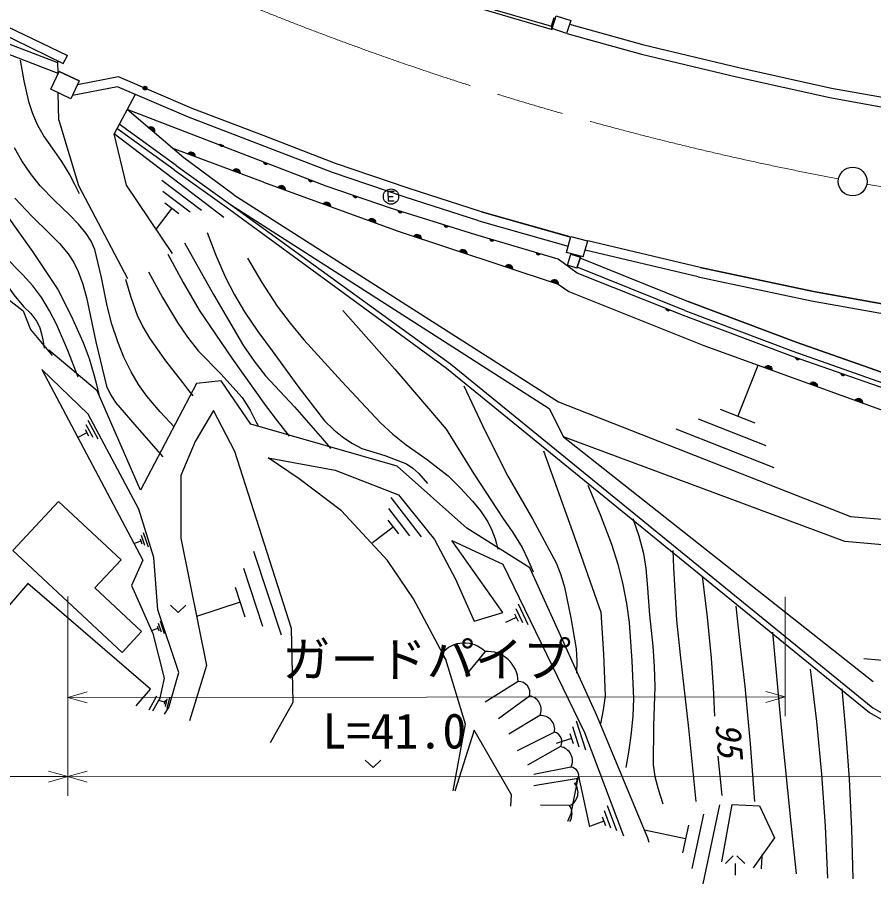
# Model space of a CAD drawing. Units: millimetres, scale not verified. Extents: x 40000 to 680000, y 20000 to 380000.
# Drawn here: x 123611 to 168098, y 227022 to 272030 of the extents above; entities that cross this region are included whole.
import ezdxf
from ezdxf.enums import TextEntityAlignment as Align

# ---------------------------------------------------------------- set-up
doc = ezdxf.new("R2010")
doc.units = ezdxf.units.MM
doc.header["$LTSCALE"] = 1000
doc.linetypes.add('CHAIN', pattern=[18.5, 12, -1.5, 3.5, -1.5])
for name, color, linetype, lineweight in [('M-BGD', 7, 'Continuous', 25), ('M-BGD-HTXT', 7, 'Continuous', 13), ('M-BMK', 2, 'CHAIN', 13), ('M-OTRS', 6, 'Continuous', 25)]:
    doc.layers.add(name, color=color, linetype=linetype, lineweight=lineweight)
doc.styles.add('ＭＳ ゴシック', font='')
doc.styles.get('ＭＳ ゴシック').set_extended_font_data('MS Gothic')

msp = doc.modelspace()

# ---------------------------------------------------------------- linework, layer by layer
at = {"layer": 'M-BGD'}
for p, q in [((113509, 274359), (125695, 269677)), ((113232, 273929), (125709, 269137)), ((146489, 272835), (151392, 271397)), ((146502, 272999), (151365, 271570)), ((151365, 271570), (151504, 272029)), ((151389, 271446), (151609, 272110)), ((151609, 272110), (152363, 271860)), ((152363, 271860), (152143, 271197)), ((152363, 271860), (152143, 271197)), ((122602, 271786), (126211, 270039)), ((151392, 271397), (151365, 271570)), ((152143, 271197), (151389, 271446)), ((152300, 271677), (156157, 270606)), ((152300, 271677), (156157, 270606)), ((122449, 271358), (125994, 269639)), ((152166, 271195), (156031, 270122)), ((156157, 270606), (161089, 269418)), ((156157, 270606), (161089, 269418)), ((156031, 270122), (160976, 268931)), ((125692, 269786), (125711, 269057)), ((125994, 269639), (126211, 270039)), ((125347, 268297), (125789, 269221)), ((126831, 268723), (125789, 269221)), ((125789, 269221), (126831, 268723)), ((161089, 269418), (165911, 268355)), ((161089, 269418), (165911, 268355)), ((126831, 268723), (126389, 267799)), ((128870, 268932), (126737, 268526)), ((132690, 267299), (128870, 268932)), ((132690, 267299), (128870, 268932)), ((160976, 268931), (165813, 267865)), ((126389, 267799), (125347, 268297)), ((128814, 268412), (126469, 267966)), ((132502, 266836), (128814, 268412)), ((165911, 268355), (169830, 267647)), ((165911, 268355), (169830, 267647)), ((125770, 266696), (125734, 268112)), ((129737, 268026), (128641, 265973)), ((165813, 267865), (169746, 267154)), ((135800, 264746), (129314, 267235)), ((132255, 264723), (129314, 267235)), ((136429, 265867), (132690, 267299)), ((136429, 265867), (132690, 267299)), ((125770, 266696), (126792, 263285)), ((131868, 264327), (128908, 266473)), ((136251, 265401), (132502, 266836)), ((131757, 264109), (128787, 266248)), ((130433, 266312), (130722, 266065)), ((130731, 266090), (130457, 266324)), ((130485, 266334), (130735, 266120)), ((130738, 266151), (130516, 266340)), ((130551, 266343), (130735, 266186)), ((130715, 266235), (130602, 266332)), ((134340, 261637), (128641, 265973)), ((129277, 263319), (128641, 265973)), ((140147, 264443), (136429, 265867)), ((140147, 264443), (136429, 265867)), ((136398, 263463), (131650, 265240)), ((134313, 265355), (134138, 265429)), ((134138, 265415), (134304, 265346)), ((134292, 265337), (134141, 265401)), ((134144, 265386), (134278, 265329)), ((134262, 265323), (134151, 265369)), ((134168, 265349), (134236, 265320)), ((139977, 263972), (136251, 265401)), ((134851, 262810), (132255, 264723)), ((132482, 264955), (132838, 264822)), ((132837, 264849), (132500, 264975)), ((132523, 264993), (132831, 264878)), ((132823, 264908), (132550, 265010)), ((132581, 265025), (132808, 264940)), ((132773, 264980), (132633, 265032)), ((139655, 263266), (135800, 264746)), ((131868, 264327), (134685, 262299)), ((136601, 264426), (136423, 264494)), ((136423, 264480), (136591, 264416)), ((136580, 264407), (136426, 264466)), ((136430, 264451), (136566, 264399)), ((136550, 264391), (136437, 264435)), ((136455, 264415), (136524, 264388)), ((143913, 263160), (140147, 264443)), ((143913, 263160), (140147, 264443)), ((131757, 264109), (134607, 262085)), ((134823, 264079), (135179, 263946)), ((135179, 263973), (134841, 264099)), ((134864, 264117), (135172, 264002)), ((135164, 264032), (134892, 264134)), ((134923, 264149), (135150, 264064)), ((135114, 264104), (134975, 264156)), ((143756, 262686), (139977, 263972)), ((131676, 259755), (129277, 263319)), ((131121, 263570), (133180, 262004)), ((136398, 263463), (143335, 260933)), ((138934, 263529), (138757, 263598)), ((138757, 263584), (138925, 263520)), ((138914, 263511), (138760, 263570)), ((138764, 263555), (138900, 263503)), ((138884, 263495), (138771, 263539)), ((138789, 263518), (138858, 263492)), ((126792, 263285), (129342, 258466)), ((132596, 261901), (131173, 262983)), ((137167, 263210), (137524, 263079)), ((137523, 263106), (137185, 263230)), ((137207, 263248), (137517, 263135)), ((137508, 263165), (137235, 263265)), ((137266, 263280), (137493, 263197)), ((137458, 263237), (137318, 263288)), ((143056, 262093), (139655, 263266)), ((147729, 261934), (143913, 263160)), ((147729, 261934), (143913, 263160)), ((134851, 262810), (151732, 252063)), ((139857, 262308), (139584, 262408)), ((139615, 262423), (139842, 262340)), ((139806, 262380), (139666, 262431)), ((141258, 262700), (141079, 262762)), ((141079, 262748), (141249, 262690)), ((141238, 262680), (141083, 262734)), ((141087, 262719), (141225, 262672)), ((141209, 262664), (141095, 262703)), ((141113, 262684), (141183, 262659)), ((142867, 262720), (143131, 262720)), ((147584, 261456), (143756, 262686)), ((131639, 262114), (130820, 261038)), ((131277, 262390), (132001, 261839)), ((134607, 262085), (145907, 253811)), ((134685, 262299), (146113, 254030)), ((134685, 262299), (151245, 251706)), ((139516, 262353), (139873, 262223)), ((139872, 262250), (139534, 262373)), ((139556, 262391), (139865, 262279)), ((147437, 260733), (143056, 262093)), ((143598, 261912), (143416, 261968)), ((143417, 261955), (143589, 261901)), ((142220, 261393), (141882, 261517)), ((141905, 261535), (142214, 261422)), ((142206, 261452), (141932, 261552)), ((141963, 261567), (142191, 261484)), ((142155, 261523), (142015, 261575)), ((143578, 261891), (143421, 261940)), ((143426, 261926), (143565, 261883)), ((143550, 261874), (143434, 261910)), ((143453, 261891), (143524, 261869)), ((147729, 261934), (152359, 260617)), ((152329, 260626), (147729, 261934)), ((141864, 261497), (142221, 261366)), ((145984, 261171), (145803, 261227)), ((145804, 261214), (145976, 261161)), ((145965, 261151), (145808, 261200)), ((145813, 261185), (145952, 261142)), ((145937, 261134), (145821, 261169)), ((145840, 261151), (145911, 261128)), ((147584, 261456), (152232, 260134)), ((143335, 260933), (151708, 258173)), ((144222, 260667), (144583, 260548)), ((144581, 260575), (144239, 260688)), ((144261, 260707), (144574, 260604)), ((144564, 260634), (144288, 260725)), ((144318, 260741), (144548, 260665)), ((144512, 260704), (144370, 260750)), ((151709, 259472), (147437, 260733)), ((152148, 259814), (152366, 260645)), ((152366, 260645), (153230, 260418)), ((148361, 260448), (148179, 260501)), ((148180, 260488), (148353, 260437)), ((148342, 260427), (148184, 260474)), ((148189, 260459), (148329, 260418)), ((148314, 260409), (148198, 260444)), ((148217, 260425), (148288, 260404)), ((153012, 259588), (153241, 260418)), ((159088, 259039), (153240, 260415)), ((146596, 259885), (146957, 259766)), ((146955, 259793), (146613, 259905)), ((146635, 259924), (146948, 259821)), ((146938, 259851), (146662, 259942)), ((146693, 259958), (146923, 259882)), ((146886, 259921), (146744, 259967)), ((150758, 259740), (150575, 259794)), ((150577, 259780), (150749, 259729)), ((150739, 259719), (150581, 259766)), ((150586, 259751), (150725, 259710)), ((150710, 259702), (150594, 259736)), ((150613, 259717), (150685, 259696)), ((153012, 259588), (152148, 259814)), ((152184, 259158), (152370, 259727)), ((152370, 259727), (152865, 259565)), ((152429, 259707), (152431, 259740)), ((158978, 258551), (153108, 259936)), ((152686, 258739), (151709, 259472)), ((152679, 258996), (152865, 259565)), ((152865, 259565), (152679, 258996)), ((152829, 259532), (158469, 257269)), ((152842, 259572), (152853, 259629)), ((148970, 259102), (149331, 258983)), ((149329, 259010), (148987, 259122)), ((149010, 259141), (149322, 259038)), ((149313, 259068), (149036, 259159)), ((149067, 259175), (149297, 259099)), ((149260, 259138), (149118, 259184)), ((152679, 258996), (152184, 259158)), ((158287, 256803), (152696, 259047)), ((164972, 257795), (159088, 259039)), ((159088, 259039), (164972, 257795)), ((151384, 258359), (151696, 258256)), ((151687, 258285), (151411, 258376)), ((151441, 258392), (151671, 258317)), ((151634, 258355), (151493, 258402)), ((158215, 256548), (152686, 258739)), ((158978, 258551), (164875, 257304)), ((122202, 258116), (123921, 256775)), ((151344, 258319), (151705, 258200)), ((151704, 258227), (151362, 258340)), ((151708, 258173), (152262, 257781)), ((152262, 257781), (159281, 254975)), ((168925, 257081), (164972, 257795)), ((164972, 257795), (168925, 257081)), ((164076, 255150), (158469, 257269)), ((158469, 257269), (164076, 255150)), ((164875, 257304), (168843, 256587)), ((123921, 256775), (124298, 255808)), ((157498, 256819), (157321, 256889)), ((157321, 256876), (157488, 256809)), ((157477, 256800), (157324, 256861)), ((157328, 256846), (157463, 256792)), ((157447, 256785), (157335, 256830)), ((157352, 256810), (157421, 256782)), ((158287, 256803), (163905, 254680)), ((163876, 254417), (158215, 256548)), ((124298, 255808), (125426, 254467)), ((159281, 254975), (168826, 251521)), ((169742, 253156), (164076, 255150)), ((164076, 255150), (169742, 253156)), ((127759, 252623), (125246, 254747)), ((169535, 252439), (163876, 254417)), ((163905, 254680), (169592, 252679)), ((164230, 254280), (164050, 254343)), ((164051, 254330), (164221, 254270)), ((164210, 254261), (164054, 254315)), ((164059, 254300), (164196, 254252)), ((146113, 254030), (168057, 236161)), ((161043, 251295), (162093, 253955)), ((162455, 253853), (162812, 253724)), ((162811, 253751), (162473, 253873)), ((162495, 253892), (162805, 253780)), ((162796, 253809), (162523, 253908)), ((162554, 253924), (162781, 253841)), ((162746, 253881), (162605, 253932)), ((164181, 254244), (164066, 254284)), ((164084, 254265), (164155, 254240)), ((127285, 251420), (124877, 253731)), ((124877, 253731), (130127, 243835)), ((145907, 253811), (167885, 235913)), ((166590, 253455), (166410, 253518)), ((166411, 253505), (166581, 253445)), ((166569, 253436), (166414, 253490)), ((166419, 253475), (166556, 253427)), ((166540, 253420), (166426, 253460)), ((166444, 253440), (166515, 253415)), ((132911, 253013), (130017, 247473)), ((134199, 253143), (132911, 253013)), ((135746, 250890), (134199, 253143)), ((164806, 253003), (165163, 252873)), ((165162, 252900), (164823, 253023)), ((164846, 253041), (165155, 252929)), ((165147, 252959), (164873, 253058)), ((164904, 253073), (165132, 252991)), ((165096, 253030), (164956, 253081)), ((130017, 247473), (127759, 252623)), ((151732, 252063), (166889, 246105)), ((167156, 252152), (167514, 252023)), ((167513, 252049), (167174, 252172)), ((167197, 252190), (167506, 252078)), ((167498, 252108), (167224, 252207)), ((167255, 252222), (167483, 252140)), ((167447, 252180), (167307, 252230)), ((133799, 251608), (132843, 249987)), ((134905, 249473), (133799, 251608)), ((151245, 251706), (151979, 250233)), ((161938, 250942), (160148, 251648)), ((129918, 246472), (127285, 251420)), ((158973, 251180), (162490, 249793)), ((127551, 250201), (127194, 250867)), ((127278, 251102), (127794, 250137)), ((143347, 248706), (135746, 250890)), ((127220, 250451), (126716, 250181)), ((127130, 250621), (127311, 250281)), ((162933, 248628), (157842, 250636)), ((132843, 249987), (132108, 248220)), ((166605, 244793), (151979, 250233)), ((151979, 250233), (168073, 237527)), ((137857, 240271), (134905, 249473)), ((138260, 248060), (136649, 249153)), ((136649, 249153), (140127, 248512)), ((140127, 248512), (143412, 247226)), ((146956, 245488), (143347, 248706)), ((132108, 248220), (132110, 244980)), ((140451, 246387), (138260, 248060)), ((143412, 247226), (145282, 244909)), ((123373, 244328), (125754, 246879)), ((125754, 246879), (128998, 243851)), ((143008, 247090), (144587, 245041)), ((130703, 243971), (129918, 246472)), ((142835, 243812), (140451, 246387)), ((143996, 245094), (142905, 246510)), ((142851, 245910), (143406, 245189)), ((166889, 246105), (193346, 243868)), ((143128, 245549), (142057, 244724)), ((150242, 243429), (146956, 245488)), ((129985, 244942), (130078, 244678)), ((130241, 244594), (130059, 245112)), ((130144, 245272), (130409, 244521)), ((132110, 244980), (133440, 238354)), ((145282, 244909), (146378, 242849)), ((130031, 244810), (129639, 244672)), ((148826, 241112), (146183, 244845)), ((146183, 244845), (148825, 243623)), ((177522, 243826), (166605, 244793)), ((129051, 239027), (123373, 244328)), ((130907, 241247), (130703, 243971)), ((135885, 244297), (137320, 239951)), ((128998, 243851), (127635, 242391)), ((130127, 243835), (129542, 242508)), ((144189, 241817), (142835, 243812)), ((148825, 243623), (153081, 234868)), ((136365, 240386), (135373, 243389)), ((153724, 235763), (150242, 243429)), ((124159, 242618), (122242, 240397)), ((130523, 237127), (124159, 242618)), ((146378, 242849), (147345, 240660)), ((127635, 242391), (130069, 240118)), ((129542, 242508), (130654, 240013)), ((134930, 242419), (135435, 240890)), ((145866, 238662), (144189, 241817)), ((131996, 237993), (130907, 241247)), ((135183, 241655), (132912, 240904)), ((149879, 240566), (149521, 241309)), ((149623, 241561), (150140, 240485)), ((147345, 240660), (148826, 241112)), ((149530, 240854), (148968, 240584)), ((149439, 241043), (149621, 240665)), ((130879, 240392), (130956, 240160)), ((131098, 240083), (130947, 240540)), ((131025, 240678), (131243, 240016)), ((130069, 240118), (129051, 239027)), ((130918, 240276), (130572, 240162)), ((130654, 240013), (131242, 237700)), ((137933, 236443), (137857, 240271)), ((147909, 239080), (146890, 237844)), ((145654, 238971), (145869, 238649)), ((146898, 235314), (145866, 238662)), ((174632, 238078), (167595, 238698)), ((133440, 238354), (132552, 235477)), ((131242, 237700), (130996, 236590)), ((131479, 236173), (131996, 237993)), ((149629, 237524), (147911, 236449)), ((129778, 236264), (130523, 237127)), ((130845, 236765), (130437, 236037)), ((150220, 236772), (148610, 235590)), ((131020, 236667), (130637, 235985)), ((131260, 236452), (130958, 236530)), ((131286, 236554), (131234, 236351)), ((131300, 236230), (131403, 236629)), ((131523, 236693), (131374, 236115)), ((136758, 234363), (137933, 236443)), ((131257, 235820), (131479, 236173)), ((167885, 235913), (182554, 227393)), ((168057, 236161), (182647, 227686)), ((150758, 235753), (149147, 234785)), ((152641, 235481), (153135, 233967)), ((156369, 229389), (153724, 235763)), ((146251, 231849), (146898, 235314)), ((147349, 234993), (146333, 231828)), ((149284, 231645), (147349, 234993)), ((152803, 234120), (152462, 235166)), ((151510, 234894), (149578, 233926)), ((152393, 234563), (151602, 234304)), ((152306, 234829), (152480, 234296)), ((153081, 234868), (155095, 229507)), ((151833, 234142), (150115, 233175)), ((152370, 233069), (150437, 232692)), ((152747, 232478), (150438, 232101)), ((152376, 230674), (152761, 232607)), ((152761, 232607), (153329, 229975)), ((149249, 231056), (149284, 231645)), ((152300, 231081), (150786, 231099)), ((154258, 231083), (154746, 229779)), ((160095, 231110), (159228, 227022)), ((160211, 228152), (160747, 231136)), ((160747, 231136), (162164, 231073)), ((162164, 231073), (162938, 229399)), ((152202, 230273), (152376, 230674)), ((153990, 230501), (154162, 230042)), ((154450, 229900), (154113, 230801)), ((158675, 227805), (159274, 230630)), ((154076, 230271), (153394, 230016)), ((158478, 230068), (158173, 228630)), ((158326, 229349), (156189, 229802)), ((156428, 229154), (156369, 229389)), ((162938, 229399), (161845, 227840)), ((160800, 228471), (160398, 228068)), ((160995, 228471), (161398, 228069)), ((160898, 228068), (160898, 227471))]:
    msp.add_line(p, q, dxfattribs=at)
for points in [[(116930, 272611), (116848, 271768), (116827, 270911), (116872, 270352), (116978, 269794), (117182, 269171), (117448, 268556), (119291, 264373), (121189, 260215), (121478, 259811), (121819, 259437), (122423, 258869), (122978, 258261), (123432, 257621), (123940, 257013), (124307, 256639), (124625, 256230), (124780, 255896), (124886, 255522), (124947, 255191), (124997, 254842)], [(126770, 253340), (126240, 254716), (125650, 256084), (125290, 256789), (124879, 257461), (124419, 258073), (123904, 258655), (122912, 259658), (121973, 260695), (121542, 261315), (121154, 261980), (120255, 263783), (119414, 265607), (119089, 266430), (118821, 267275), (118541, 268429), (118319, 269600), (118213, 270311), (118166, 271035), (118182, 271469), (118219, 271914)], [(119508, 271485), (119467, 270515), (119486, 269545), (119557, 268946), (119688, 268349), (120337, 266316), (121040, 264315), (121412, 263780), (121843, 263266), (122459, 262547), (123023, 261795), (124398, 259860), (125721, 257891), (126407, 256525), (127039, 255133), (127342, 254311), (127587, 253468), (127718, 252954), (127844, 252428)], [(123751, 269811), (123945, 268724), (124197, 267654), (124401, 267030), (124659, 266433), (125010, 265825), (125420, 265234), (125910, 264547), (126347, 263832), (126588, 263362), (126817, 262886)], [(131765, 250754), (131028, 251533), (130339, 252349), (129908, 252962), (129527, 253610), (129151, 254376), (128832, 255164), (128527, 256090), (128276, 257044), (127986, 258521), (127640, 259971), (127447, 260394), (127195, 260796), (126790, 261293), (126323, 261768), (125537, 262506), (124802, 263277), (124298, 263912), (123846, 264580), (123461, 265249)], [(143179, 262980), (142867, 262980), (142868, 262492), (143180, 262492)], [(123481, 262637), (124365, 261693), (125303, 260781), (125800, 260281), (126254, 259739), (126540, 259300), (126775, 258830), (127018, 258171), (127209, 257480), (127697, 255178), (128249, 252871), (128455, 252435), (128719, 252017), (129947, 250596), (131176, 249196)], [(133477, 260850), (133920, 259674), (134419, 258521), (134892, 257608), (135418, 256722), (136105, 255701), (136844, 254709), (138187, 252864), (139573, 251062), (140045, 250601), (140568, 250177), (141022, 249882), (141516, 249633), (142697, 249258), (143829, 248835), (144165, 248606), (144469, 248325), (144699, 248073), (144924, 247810)], [(132296, 260313), (133801, 257629), (135364, 254966), (135914, 254166), (136512, 253404), (138010, 251790), (139463, 250133), (139666, 249887), (139875, 249632)], [(131437, 259721), (132223, 258259), (133065, 256820), (134753, 254325), (136495, 251857), (137102, 251066), (137726, 250275)], [(135572, 259510), (136315, 258253), (137107, 257032), (137777, 256138), (138495, 255280), (140465, 253106), (142486, 250964), (143124, 250374), (143807, 249824), (144915, 249041), (145986, 248209), (146639, 247578), (147254, 246900), (147675, 246384), (148049, 245827), (148267, 245393), (148431, 244933), (148506, 244673), (148578, 244400)], [(130417, 258808), (131149, 257477), (131933, 256176), (132455, 255418), (133030, 254688), (134189, 253506), (135299, 252285), (135702, 251625), (136058, 250928), (136084, 250874), (136115, 250811)], [(129236, 258431), (129511, 257486), (129844, 256557), (130133, 255947), (130482, 255355), (131310, 254185), (132186, 253054), (132458, 252709), (132731, 252366)], [(140515, 256799), (143217, 253746), (145884, 250640), (147332, 248315), (148835, 246014), (149357, 245269), (149831, 244485), (150130, 243865), (150405, 243220)], [(146800, 252884), (147917, 250528), (149086, 248201), (150366, 245973), (151602, 243698), (151852, 243070), (152043, 242423), (152370, 240826), (152636, 239219), (152672, 238595), (152664, 237960)], [(150938, 249503), (152457, 245326), (153921, 241123), (154066, 238947), (154148, 236780), (154045, 236059), (153901, 235329)], [(153248, 247733), (153889, 246207), (154474, 244658), (154803, 243618), (155073, 242562), (155261, 241582), (155391, 240584), (155537, 238602), (155623, 236620), (155594, 235737), (155504, 234854), (155371, 233954), (155216, 233056)], [(155583, 245997), (155891, 245097), (156142, 244176), (156266, 243401), (156331, 242605), (156444, 240985), (156617, 239364), (156702, 238311), (156726, 237256), (156657, 235225), (156650, 233191), (156737, 232593), (156884, 232006), (157011, 231596), (157151, 231177)], [(158869, 231286), (158493, 235103), (158058, 238913), (157880, 240711), (157762, 242526), (157718, 243425), (157679, 244334)], [(159183, 242992), (159452, 240869), (159661, 238731), (159756, 237236), (159830, 235730)], [(131570, 241493), (131970, 241116), (132370, 241494)], [(161930, 231288), (161706, 234280), (161422, 237276), (161178, 239350), (160956, 241436)], [(162837, 240095), (163292, 235132), (163796, 230165), (163937, 228855), (164074, 227533)], [(164801, 238169), (165127, 235452), (165393, 232719), (165570, 230016), (165701, 227309)], [(167026, 227276), (166968, 229865), (166849, 232459), (166662, 234797), (166466, 237137)], [(160003, 233640), (160105, 232624), (160211, 231609)], [(141689, 233441), (142089, 233063), (142489, 233442)], [(162308, 228565), (162278, 228175), (162249, 227785)]]:
    msp.add_lwpolyline(points, dxfattribs=at)
for points in [[(130410, 266299), (130452, 266324), (130494, 266339), (130553, 266347), (130602, 266336), (130647, 266317), (130694, 266277), (130720, 266235), (130738, 266188), (130739, 266129), (130732, 266084), (130714, 266039)], [(134323, 265365), (134307, 265347), (134288, 265333), (134262, 265321), (134237, 265318), (134212, 265320), (134184, 265332), (134165, 265348), (134149, 265368), (134140, 265396), (134136, 265418), (134138, 265442)], [(132464, 264935), (132495, 264973), (132530, 265001), (132582, 265029), (132631, 265036), (132681, 265033), (132739, 265012), (132778, 264981), (132810, 264943), (132831, 264888), (132840, 264843), (132838, 264795)], [(136610, 264435), (136594, 264417), (136576, 264403), (136550, 264389), (136525, 264386), (136501, 264387), (136472, 264398), (136453, 264414), (136436, 264433), (136426, 264460), (136422, 264483), (136423, 264507)], [(134805, 264059), (134836, 264097), (134871, 264125), (134923, 264153), (134973, 264160), (135022, 264157), (135080, 264136), (135119, 264105), (135152, 264067), (135173, 264012), (135182, 263967), (135180, 263919)], [(138943, 263539), (138928, 263521), (138910, 263507), (138884, 263493), (138859, 263490), (138834, 263491), (138805, 263502), (138786, 263518), (138770, 263537), (138760, 263564), (138755, 263587), (138757, 263611)], [(137149, 263189), (137180, 263227), (137215, 263256), (137266, 263284), (137316, 263291), (137365, 263289), (137423, 263268), (137463, 263238), (137496, 263200), (137517, 263146), (137526, 263101), (137525, 263052)], [(139498, 262333), (139528, 262371), (139563, 262399), (139615, 262427), (139665, 262435), (139714, 262433), (139772, 262412), (139811, 262381), (139844, 262344), (139866, 262289), (139875, 262244), (139873, 262196)], [(141267, 262710), (141252, 262691), (141235, 262676), (141209, 262662), (141184, 262658), (141160, 262658), (141130, 262668), (141111, 262683), (141094, 262702), (141083, 262729), (141078, 262751), (141078, 262775)], [(143606, 261922), (143592, 261903), (143575, 261887), (143550, 261872), (143525, 261867), (143501, 261867), (143471, 261876), (143451, 261890), (143433, 261908), (143421, 261935), (143416, 261957), (143415, 261981)], [(141846, 261476), (141877, 261514), (141912, 261543), (141964, 261571), (142013, 261578), (142063, 261576), (142121, 261555), (142160, 261525), (142193, 261487), (142215, 261433), (142224, 261388), (142222, 261339)], [(145993, 261182), (145978, 261162), (145962, 261147), (145937, 261132), (145912, 261127), (145887, 261126), (145858, 261136), (145838, 261150), (145820, 261168), (145808, 261194), (145802, 261217), (145802, 261241)], [(144204, 260647), (144234, 260686), (144268, 260715), (144319, 260745), (144368, 260754), (144417, 260754), (144476, 260734), (144516, 260705), (144551, 260669), (144574, 260615), (144584, 260570), (144584, 260522)], [(148370, 260458), (148355, 260438), (148339, 260423), (148314, 260407), (148289, 260402), (148265, 260401), (148235, 260410), (148215, 260424), (148197, 260442), (148184, 260468), (148178, 260491), (148178, 260515)], [(146579, 259864), (146608, 259903), (146642, 259933), (146693, 259962), (146742, 259971), (146792, 259971), (146851, 259951), (146890, 259922), (146925, 259886), (146948, 259832), (146959, 259787), (146958, 259739)], [(150766, 259750), (150752, 259730), (150735, 259715), (150710, 259699), (150686, 259694), (150661, 259694), (150631, 259702), (150611, 259716), (150593, 259734), (150581, 259761), (150575, 259783), (150574, 259807)], [(148953, 259081), (148982, 259120), (149016, 259150), (149067, 259179), (149117, 259188), (149166, 259188), (149225, 259168), (149265, 259139), (149299, 259103), (149322, 259049), (149333, 259004), (149333, 258956)], [(151327, 258298), (151357, 258337), (151391, 258367), (151442, 258396), (151491, 258405), (151540, 258405), (151599, 258386), (151639, 258357), (151673, 258320), (151697, 258266), (151707, 258221), (151707, 258173)], [(157507, 256829), (157491, 256810), (157473, 256796), (157447, 256783), (157422, 256780), (157397, 256782), (157368, 256793), (157349, 256809), (157333, 256828), (157323, 256856), (157319, 256878), (157321, 256903)], [(164239, 254290), (164223, 254271), (164206, 254257), (164180, 254242), (164156, 254238), (164131, 254239), (164102, 254249), (164082, 254264), (164065, 254283), (164054, 254310), (164049, 254332), (164050, 254356)], [(162437, 253833), (162468, 253871), (162502, 253900), (162554, 253928), (162604, 253935), (162653, 253934), (162711, 253913), (162750, 253882), (162784, 253845), (162805, 253790), (162815, 253745), (162813, 253697)], [(166598, 253466), (166583, 253446), (166566, 253432), (166540, 253418), (166516, 253413), (166491, 253414), (166462, 253424), (166442, 253439), (166425, 253458), (166414, 253485), (166409, 253507), (166410, 253532)], [(164788, 252982), (164818, 253020), (164853, 253049), (164905, 253077), (164954, 253085), (165004, 253083), (165062, 253062), (165101, 253032), (165134, 252994), (165156, 252940), (165165, 252895), (165164, 252846)], [(167138, 252132), (167169, 252170), (167204, 252198), (167256, 252227), (167305, 252234), (167354, 252232), (167413, 252211), (167452, 252181), (167485, 252144), (167507, 252089), (167516, 252044), (167515, 251996)]]:
    msp.add_lwpolyline(points, close=True, dxfattribs=at)
for centre, radius in [((130246, 268353), 100), ((130246, 268353), 87.5), ((130246, 268353), 75), ((130246, 268353), 62.5), ((130246, 268353), 50), ((130246, 268353), 37.5), ((130246, 268354), 25), ((130246, 268353), 12.5), ((143023, 262720), 398)]:
    msp.add_circle(centre, radius, dxfattribs=at)
for centre, radius, start, end in [((146831, 238002), 1524, 44.9895, 140.5425), ((148035, 237490), 1594, 1.2016, 94.5088), ((149643, 236926), 598, 345.0668, 91.327), ((150106, 236061), 721, 334.6681, 80.9283), ((150812, 235041), 714, 348.0955, 94.3557), ((151390, 234397), 511, 330.1082, 76.3684), ((151699, 233404), 750, 333.4746, 79.7348), ((152337, 232632), 438, 339.3808, 85.641), ((152533, 232395), 157, 280.3445, 26.6047), ((151996, 231759), 743, 294.1852, 40.4454), ((151677, 230658), 754, 326.8603, 34.1731)]:
    msp.add_arc(centre, radius, start, end, dxfattribs=at)
at = {"layer": 'M-BGD-HTXT'}
for p, q in [((126237, 231585), (126230, 241933)), ((126230, 241901), (126234, 235700)), ((163496, 235726), (163492, 241927)), ((126234, 236700), (163495, 236726)), ((126237, 232585), (548513, 232878)), ((75216, 232550), (126237, 232585))]:
    msp.add_line(p, q, dxfattribs=at)
for points in [[(127234, 236413), (126234, 236700), (127234, 236986)], [(162495, 237013), (163495, 236726), (162496, 236440)], [(125236, 232872), (126237, 232585), (125237, 232299)], [(127237, 232298), (126237, 232585), (127236, 232871)]]:
    msp.add_lwpolyline(points, dxfattribs=at)
at = {"layer": 'M-BMK'}
for start, end in [(247.95254, 255.11451), (255.11451, 259.30956), (259.85113, 262.27648)]:
    msp.add_arc((195922, 420864), 160000, start, end, dxfattribs=at)
at = {"layer": 'M-OTRS'}
msp.add_circle((167007, 263499), 746, dxfattribs=at)

# ---------------------------------------------------------------- texts
at = {"layer": 'M-BGD', "style": 'ＭＳ ゴシック', "oblique": 15}
msp.add_text('95', height=1320, rotation=274.74, dxfattribs=at).set_placement((159480, 235315), align=Align.BOTTOM_LEFT)
at = {"layer": 'M-BGD-HTXT', "style": 'ＭＳ ゴシック'}
for s, p in [('ガードパイプ', (137376, 237208)), ('L=41.0', (139462, 233490))]:
    msp.add_text(s, height=1833, rotation=0.04, dxfattribs=at).set_placement(p, align=Align.BOTTOM_LEFT)

doc.saveas('drawing.dxf')
